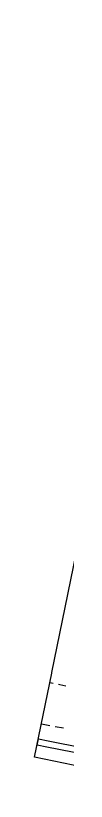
# Model space of a CAD drawing. Header units: metres. Extents: x 3206 to 3701, y 9896 to 11410.
# Drawn here: x 3314.7 to 3317.7, y 10681.6 to 10754.1 of the extents above; entities that cross this region are included whole.
import ezdxf

# ---------------------------------------------------------------- set-up
doc = ezdxf.new("R2010")
doc.units = ezdxf.units.M
doc.layers.add('BUILDING', color=7, linetype='Continuous')
doc.layers.add('CURB', color=7, linetype='Continuous')

msp = doc.modelspace()

# ---------------------------------------------------------------- linework, layer by layer
at = {"layer": 'BUILDING'}
for points in [[(3348.437, 10749.967), (3334.289, 10681.603), (3314.669, 10685.663), (3316.239, 10693.414), (3316.25, 10693.47), (3328.701, 10754.051)], [(3315.925, 10687.185), (3319.171, 10686.547), (3320.494, 10686.286), (3321.762, 10686.037), (3321.883, 10686.013), (3321.78, 10685.489), (3321.767, 10685.424), (3321.643, 10685.449), (3315.804, 10686.598), (3314.895, 10686.777), (3315.014, 10687.365)]]:
    msp.add_lwpolyline(points, close=True, dxfattribs=at)
at = {"layer": 'CURB'}
for points in [[(3316.377, 10692.469), (3316.061, 10692.534)], [(3317.561, 10692.23), (3316.992, 10692.345), (3316.868, 10692.37)], [(3316.064, 10688.57), (3315.301, 10688.712)], [(3317.318, 10688.337), (3316.555, 10688.479)]]:
    msp.add_lwpolyline(points, dxfattribs=at)

doc.saveas('drawing.dxf')
